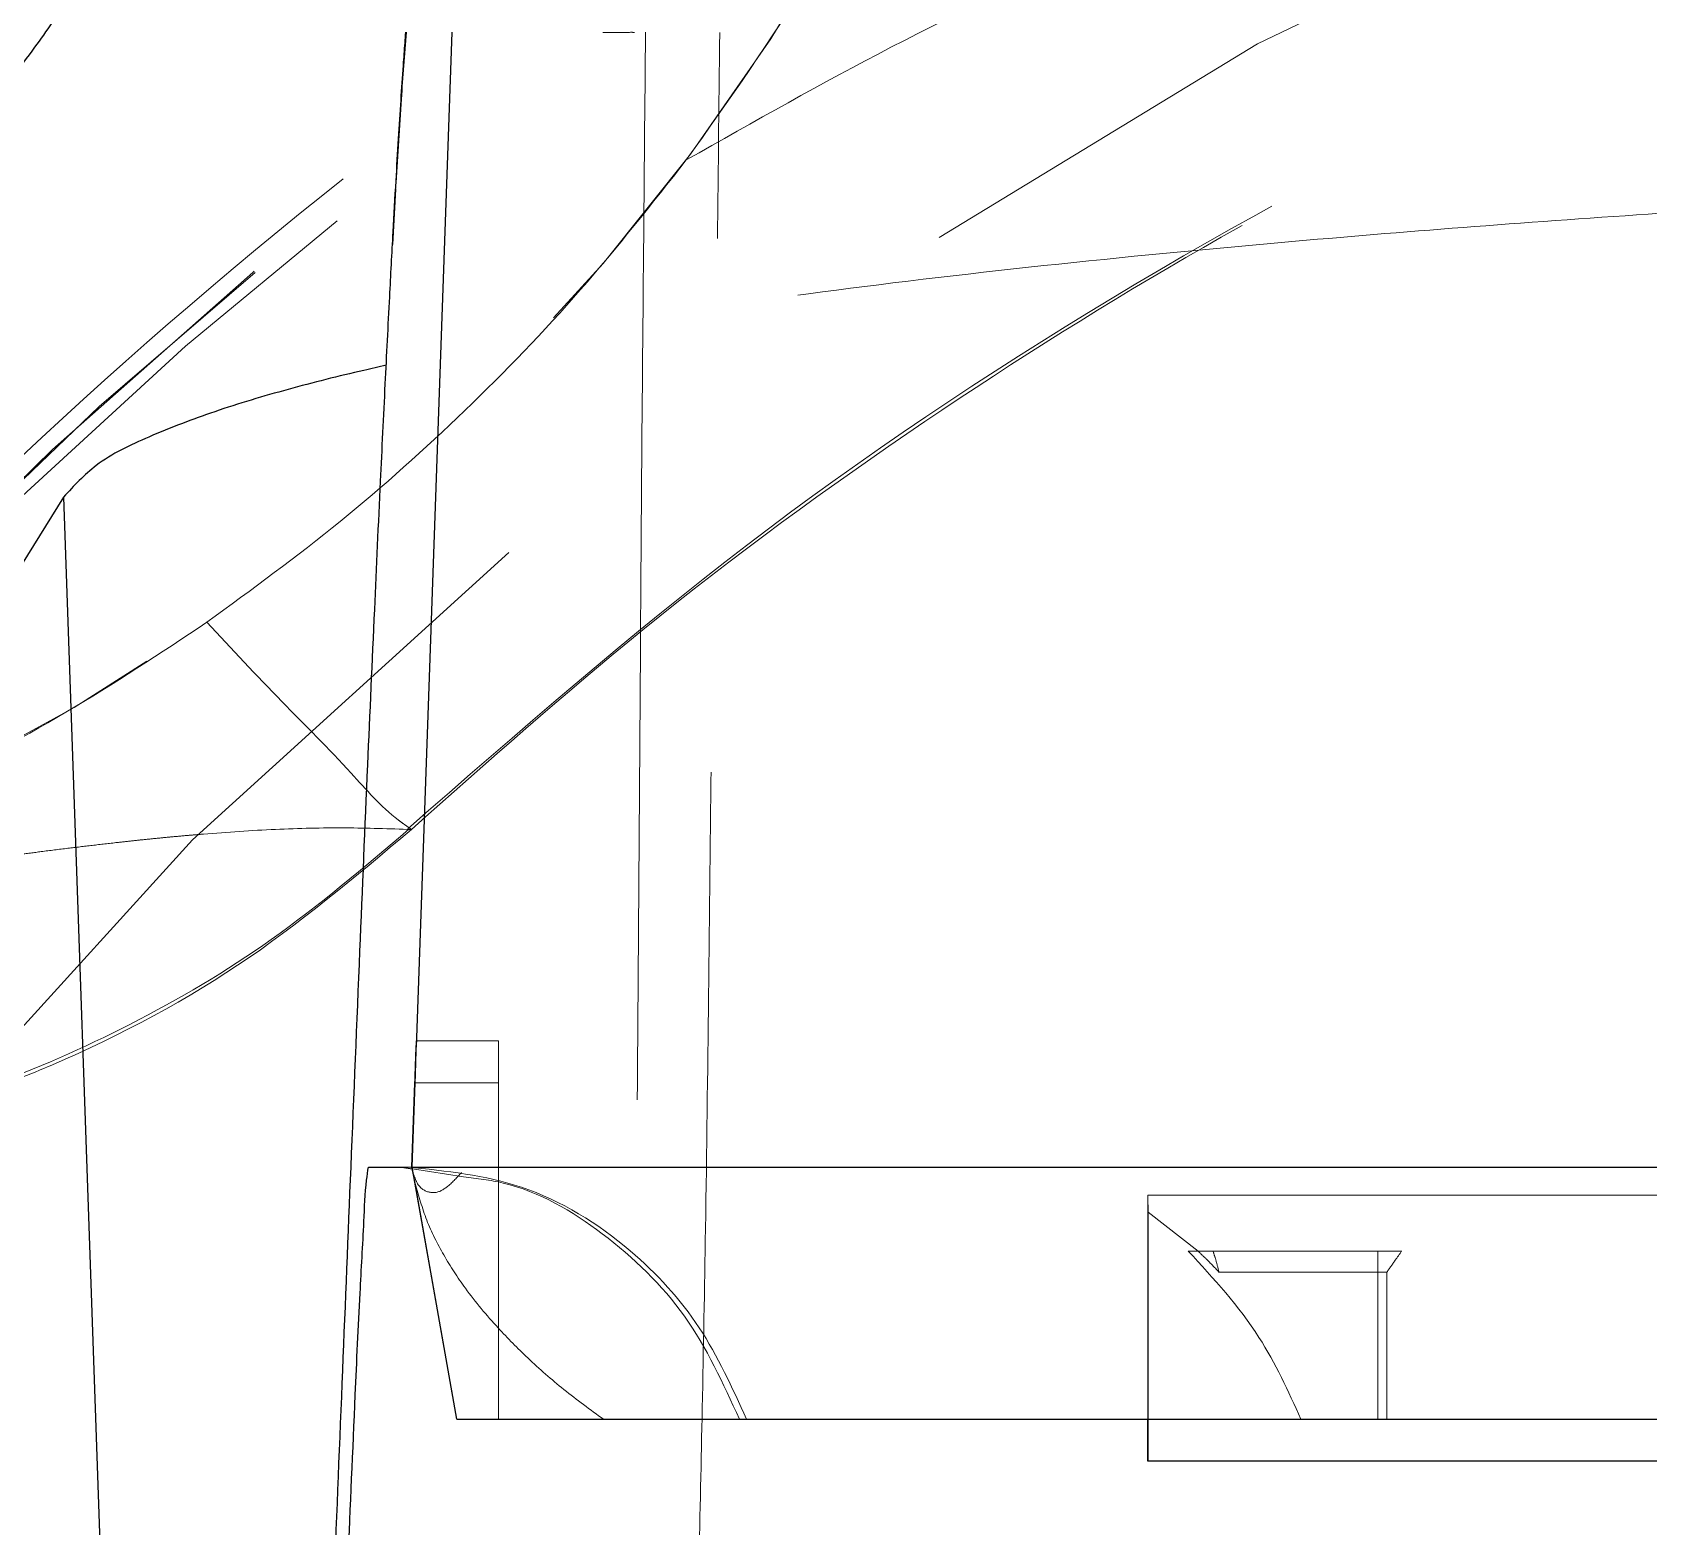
# Model space of a CAD drawing. Header units: millimetres. Extents: x 126 to 938, y 244 to 707.
# Drawn here: x 708.394 to 710.317, y 564.259 to 566.037 of the extents above; entities that cross this region are included whole.
import ezdxf

# ---------------------------------------------------------------- set-up
doc = ezdxf.new("R2010")
doc.units = ezdxf.units.MM
doc.linetypes.add('HIDDEN', pattern=[1.905, 1.27, -0.635])

msp = doc.modelspace()

# ---------------------------------------------------------------- linework, layer by layer
at = {"color": 7, "linetype": 'Continuous', "lineweight": 25}
for p, q in [((708.8932, 566.0373), (708.851, 564.83)), ((708.8264, 565.8508), (708.8228, 565.7848)), ((708.4313, 565.4844), (708.3362, 565.3314)), ((708.4313, 565.4844), (708.4818, 564.0355)), ((708.849, 564.7873), (708.8455, 564.6873)), ((708.849, 564.7873), (708.8498, 564.7873)), ((708.794, 564.6873), (708.8335, 564.6873)), ((708.8335, 564.6873), (708.8466, 564.6852)), ((708.8463, 564.6873), (716.0727, 564.6873)), ((708.8992, 564.3873), (716.0486, 564.3873)), ((709.7214, 564.3373), (709.7214, 564.3873)), ((709.7217, 564.3373), (709.7217, 564.3873)), ((709.7217, 564.3373), (709.7214, 564.3373)), ((710.3431, 564.3373), (709.7217, 564.3373))]:
    msp.add_line(p, q, dxfattribs=at)
at = {"color": 7, "linetype": 'HIDDEN', "lineweight": 18}
for p, q in [((709.1082, 566.0372), (709.1105, 566.0372)), ((708.8369, 565.0948), (708.836, 565.0955)), ((708.8452, 565.0888), (708.8369, 565.0948)), ((708.8511, 564.8373), (708.9487, 564.8373)), ((708.9487, 564.7873), (708.9487, 564.8373)), ((708.9487, 564.8373), (708.9487, 564.7873)), ((708.8498, 564.7873), (708.9487, 564.7873)), ((708.8498, 564.7873), (708.9487, 564.7873)), ((708.9487, 564.3873), (708.9487, 564.7873)), ((708.9487, 564.7873), (708.9487, 564.3873)), ((708.794, 564.6873), (710.9962, 564.6873)), ((708.8335, 564.6873), (708.8455, 564.6873)), ((708.8405, 564.6873), (708.8335, 564.6873)), ((715.5466, 564.6873), (708.8405, 564.6873)), ((708.8455, 564.6873), (708.8498, 564.6675)), ((708.8466, 564.6852), (708.9074, 564.6756)), ((708.8498, 564.6675), (708.8992, 564.3873)), ((709.7214, 564.3873), (709.7214, 564.6537)), ((709.7217, 564.3873), (709.7217, 564.6336)), ((709.7812, 564.5873), (709.7217, 564.6336)), ((709.9952, 564.5873), (709.7696, 564.5873)), ((709.7696, 564.5873), (709.7812, 564.5873)), ((709.7812, 564.5873), (709.7989, 564.5873)), ((709.7989, 564.5873), (710.0235, 564.5873)), ((709.9952, 564.5873), (710.0235, 564.5873)), ((709.9952, 564.5873), (709.9952, 564.3873)), ((710.0058, 564.5623), (709.806, 564.5623)), ((710.0058, 564.5623), (710.0058, 564.3873)), ((708.9487, 564.3873), (708.8992, 564.3873)), ((709.0737, 564.3873), (708.8992, 564.3873)), ((708.8992, 564.3873), (708.9487, 564.3873)), ((709.2355, 564.3873), (709.0738, 564.3873)), ((709.2438, 564.3873), (709.2355, 564.3873)), ((709.9036, 564.3873), (709.2438, 564.3873)), ((709.9952, 564.3873), (709.9036, 564.3873)), ((709.9952, 564.3873), (710.0058, 564.3873)), ((710.3431, 564.3873), (710.0058, 564.3873)), ((709.7214, 564.3373), (710.7239, 564.3373))]:
    msp.add_line(p, q, dxfattribs=at)
at = {"color": 7, "linetype": 'HIDDEN', "lineweight": 18, "flags": 128}
for points in [[(708.8269, 565.8585), (708.8268, 565.8568), (708.8264, 565.8508)], [(709.7214, 564.6537), (710.0299, 564.6537), (710.3653, 564.6537), (710.7239, 564.6537)]]:
    msp.add_lwpolyline(points, dxfattribs=at)
at = {"color": 7, "linetype": 'Continuous', "lineweight": 25, "flags": 128}
for points in [[(708.8463, 564.6873), (708.8482, 564.7433), (708.8498, 564.7873)], [(708.8992, 564.3873), (708.8696, 564.5553), (708.8463, 564.6873)]]:
    msp.add_lwpolyline(points, dxfattribs=at)
at = {"color": 7, "linetype": 'HIDDEN', "lineweight": 18}
for centre, radius, start, end in [((712.4737, 561.1873), 5.95, 93.19163, 145.36907), ((712.4737, 561.1873), 5.95, 93.19166, 142.23595), ((712.4737, 561.1873), 5.9353, 91.99984, 140.13637), ((712.4737, 561.1873), 5.5, 90, 270), ((712.4737, 561.1873), 5.5, 90, 270), ((707.1737, 567.3873), 2.5, 273.7779, 334.8558)]:
    msp.add_arc(centre, radius, start, end, dxfattribs=at)
for points, knots in [([(706.5085, 561.4814), (706.5222, 561.6625), (706.5498, 562.0248), (706.6537, 562.5608), (706.8027, 563.0857), (707.0002, 563.595), (707.2417, 564.0816), (707.5251, 564.5419), (707.8471, 564.9727), (708.2069, 565.3734), (708.6047, 565.743), (709.0381, 566.0776), (709.5069, 566.375), (710.0122, 566.6328), (710.5536, 566.8455), (711.1214, 567.0039), (711.7015, 567.1084), (712.0913, 567.131), (712.2862, 567.1424)], [0, 0, 0, 0, 0.061266, 0.122548, 0.183855, 0.245202, 0.306595, 0.366948, 0.427369, 0.487864, 0.548446, 0.610364, 0.67239, 0.735529, 0.801529, 0.86833, 0.934165, 1, 1, 1, 1]), ([(711.6232, 566.4318), (711.5484, 566.4186), (711.4025, 566.3928), (711.1858, 566.3431), (710.9777, 566.2873), (710.7762, 566.2246), (710.5744, 566.1535), (710.3599, 566.0681), (710.0924, 565.9473), (709.7852, 565.7857), (709.4462, 565.5733), (709.1305, 565.3423), (708.9358, 565.1693), (708.8452, 565.0888)], [0, 0, 0, 0, 0.072761, 0.142061, 0.212988, 0.279334, 0.34431, 0.418057, 0.500585, 0.625552, 0.750448, 0.883831, 1, 1, 1, 1]), ([(708.841, 565.0898), (708.973, 565.2051), (709.237, 565.4357), (709.6751, 565.728), (710.1379, 565.9787), (710.624, 566.1808), (711.1052, 566.3335), (711.428, 566.3948), (711.5784, 566.4234)], [0, 0, 0, 0, 0.170166, 0.340315, 0.510551, 0.6809, 0.851303, 1, 1, 1, 1]), ([(709.1723, 565.8854), (709.253, 565.9311), (709.4167, 566.0239), (709.7292, 566.1713), (709.9665, 566.2577), (710.114, 566.3115)], [0, 0, 0, 0, 0.268494, 0.545447, 1, 1, 1, 1]), ([(709.1723, 565.8854), (709.2232, 565.957), (709.314, 566.0847), (709.3859, 566.2238), (709.4176, 566.285)], [0, 0, 0, 0, 0.560019, 1, 1, 1, 1]), ([(709.1082, 566.0373), (709.1023, 566.0372), (709.0905, 566.0369), (709.0787, 566.0371), (709.0728, 566.0371)], [0, 0, 0, 0, 0.496822, 1, 1, 1, 1]), ([(709.1237, 566.0373), (709.123, 565.9508), (709.1214, 565.769), (709.1188, 565.4868), (709.1171, 565.1917), (709.1148, 564.8972), (709.1132, 564.6298), (709.1108, 564.397), (709.1086, 564.2057), (709.1065, 564.0578), (709.1044, 563.9547), (709.1038, 563.9006), (709.1022, 563.8763), (709.1019, 563.8718)], [0, 0, 0, 0, 0.119757, 0.251936, 0.390876, 0.528555, 0.65994, 0.761369, 0.851059, 0.924987, 0.966266, 0.993828, 1, 1, 1, 1]), ([(709.1763, 563.8876), (709.1765, 563.8886), (709.1787, 563.8985), (709.1784, 563.9278), (709.1816, 563.9839), (709.1836, 564.0824), (709.1877, 564.2243), (709.1915, 564.4091), (709.1957, 564.6352), (709.1989, 564.8962), (709.202, 565.1856), (709.2052, 565.4791), (709.2091, 565.7638), (709.2111, 565.9488), (709.212, 566.0372)], [0, 0, 0, 0, 0.001502, 0.014183, 0.040486, 0.080072, 0.151499, 0.238712, 0.337908, 0.467027, 0.602824, 0.741808, 0.87657, 1, 1, 1, 1]), ([(708.6019, 565.3354), (708.6555, 565.3745), (708.7625, 565.4527), (708.9105, 565.5859), (709.0491, 565.7289), (709.1312, 565.8333), (709.1723, 565.8854)], [0, 0, 0, 0, 0.24998, 0.499503, 0.749671, 1, 1, 1, 1]), ([(712.4737, 565.8873), (712.3526, 565.8869), (712.1105, 565.8862), (711.749, 565.8808), (711.3914, 565.8722), (711.0763, 565.8612), (710.8037, 565.8492), (710.5726, 565.8371), (710.3463, 565.8233), (710.1259, 565.8078), (709.9129, 565.7905), (709.6776, 565.7687), (709.4241, 565.741), (709.2203, 565.7135), (709.0939, 565.6938), (709.0388, 565.6846), (708.9852, 565.6753), (708.9334, 565.6657), (708.8834, 565.6558), (708.8442, 565.6477), (708.8218, 565.6426), (708.8153, 565.6411)], [0, 0, 0, 0, 0.098988, 0.197739, 0.295434, 0.391239, 0.455281, 0.518408, 0.580284, 0.640568, 0.698899, 0.754915, 0.833577, 0.90726, 0.922886, 0.938118, 0.952931, 0.967294, 0.98118, 0.994563, 1, 1, 1, 1]), ([(707.8874, 564.9913), (707.9506, 565.0117), (708.0769, 565.0525), (708.2594, 565.1328), (708.4359, 565.2254), (708.5466, 565.2987), (708.6019, 565.3354)], [0, 0, 0, 0, 0.2498631, 0.4999947, 0.7501518, 1, 1, 1, 1]), ([(708.836, 565.0955), (708.8339, 565.0971), (708.8104, 565.1141), (708.7654, 565.1667), (708.688, 565.2432), (708.6315, 565.3037), (708.6019, 565.3354)], [0, 0, 0, 0, 0.02365, 0.258984, 0.612954, 1, 1, 1, 1]), ([(708.8452, 565.0888), (708.7782, 565.0323), (708.643, 564.9184), (708.4582, 564.8231), (708.3203, 564.7697), (708.2363, 564.7428), (708.1511, 564.721), (708.0645, 564.7042), (707.9724, 564.6916), (707.909, 564.6881), (707.8752, 564.6863)], [0, 0, 0, 0, 0.244633, 0.493509, 0.576443, 0.658473, 0.740215, 0.822299, 0.90535, 1, 1, 1, 1]), ([(707.8786, 564.6923), (707.9172, 564.6945), (707.9929, 564.6988), (708.107, 564.7165), (708.2229, 564.7431), (708.3598, 564.7868), (708.5152, 564.8553), (708.6857, 564.9559), (708.789, 565.0438), (708.8423, 565.0892)], [0, 0, 0, 0, 0.109061, 0.213723, 0.324916, 0.444122, 0.618315, 0.802754, 1, 1, 1, 1]), ([(708.8452, 565.0888), (708.8191, 565.0897), (708.7652, 565.0915), (708.6826, 565.0895), (708.6213, 565.0854), (708.5825, 565.0821), (708.5668, 565.0807), (708.5501, 565.0791), (708.5327, 565.0774), (708.5144, 565.0755), (708.4919, 565.073), (708.4658, 565.07), (708.4356, 565.0664), (708.4067, 565.0628), (708.3807, 565.0593), (708.3603, 565.0566), (708.3454, 565.0545), (708.3373, 565.0534), (708.3342, 565.053)], [0, 0, 0, 0, 0.153002, 0.315143, 0.482805, 0.51204, 0.54292, 0.575453, 0.609635, 0.64548, 0.682991, 0.742009, 0.798994, 0.860968, 0.912109, 0.952356, 0.981664, 1, 1, 1, 1]), ([(708.8405, 564.6873), (708.8867, 564.6825), (708.9831, 564.6725), (709.103, 564.5979), (709.1931, 564.4997), (709.2269, 564.4247), (709.2438, 564.3873)], [0, 0, 0, 0, 0.258576, 0.539744, 0.770296, 1, 1, 1, 1]), ([(708.9048, 564.6807), (708.8997, 564.6751), (708.891, 564.6653), (708.8745, 564.6546), (708.854, 564.6603), (708.8496, 564.6733), (708.847, 564.6809)], [0, 0, 0, 0, 0.291365, 0.505525, 0.712375, 1, 1, 1, 1]), ([(708.8498, 564.6675), (708.8539, 564.6529), (708.8622, 564.6234), (708.8832, 564.5819), (708.9114, 564.5387), (708.9454, 564.498), (708.9849, 564.4581), (709.0267, 564.4215), (709.0579, 564.3987), (709.0738, 564.3871)], [0, 0, 0, 0, 0.124154, 0.250044, 0.378722, 0.54626, 0.683144, 0.83906, 1, 1, 1, 1]), ([(708.9074, 564.6756), (708.9233, 564.6737), (708.9831, 564.6665), (709.0776, 564.6105), (709.1774, 564.5147), (709.2161, 564.4297), (709.2355, 564.3873)], [0, 0, 0, 0, 0.10406, 0.393534, 0.696681, 1, 1, 1, 1]), ([(709.7217, 564.6336), (709.7217, 564.6376), (709.7216, 564.6442), (709.7215, 564.6509), (709.7214, 564.6537)], [0, 0, 0, 0, 0.5882095, 1, 1, 1, 1]), ([(709.7696, 564.5873), (709.7998, 564.5545), (709.8548, 564.4946), (709.8884, 564.4207), (709.9036, 564.3873)], [0, 0, 0, 0, 0.547944, 1, 1, 1, 1]), ([(709.806, 564.5623), (709.8015, 564.5671), (709.7934, 564.5756), (709.7849, 564.5837), (709.7812, 564.5873)], [0, 0, 0, 0, 0.563014, 1, 1, 1, 1]), ([(709.806, 564.5623), (709.8049, 564.567), (709.8029, 564.5755), (709.8001, 564.5837), (709.7989, 564.5873)], [0, 0, 0, 0, 0.56459, 1, 1, 1, 1]), ([(710.0058, 564.5623), (710.0091, 564.5669), (710.015, 564.5753), (710.0209, 564.5836), (710.0235, 564.5873)], [0, 0, 0, 0, 0.559713, 1, 1, 1, 1])]:
    msp.add_open_spline(points, degree=3, knots=knots, dxfattribs=at)
at = {"color": 7, "linetype": 'Continuous', "lineweight": 25}
for points, knots in [([(708.4381, 566.0784), (708.4246, 566.0586), (708.3943, 566.0143), (708.3393, 565.9449), (708.2734, 565.8647), (708.1676, 565.7395), (708.019, 565.5647), (707.8296, 565.3338), (707.633, 565.0791), (707.4375, 564.8049), (707.2489, 564.5148), (707.0511, 564.1768), (706.8543, 563.7899), (706.6727, 563.3517), (706.5247, 562.9007), (706.4117, 562.4378), (706.3319, 561.966), (706.3092, 561.6476), (706.2979, 561.4884)], [0, 0, 0, 0, 0.013894, 0.031123, 0.051326, 0.074105, 0.126206, 0.184391, 0.24733, 0.312791, 0.379718, 0.447963, 0.539842, 0.631314, 0.722808, 0.814932, 0.907459, 1, 1, 1, 1]), ([(708.7734, 564.6873), (708.7769, 564.773), (708.7834, 564.9325), (708.7928, 565.1536), (708.801, 565.3398), (708.8079, 565.4909), (708.8139, 565.6149), (708.8189, 565.7138), (708.8232, 565.7944), (708.8267, 565.8571), (708.8299, 565.9094), (708.8328, 565.9551), (708.835, 565.9887), (708.8367, 566.0115), (708.8376, 566.0246), (708.8383, 566.0331), (708.8386, 566.0373)], [0, 0, 0, 0, 0.190553, 0.354227, 0.491185, 0.604197, 0.689962, 0.766832, 0.823929, 0.869048, 0.906329, 0.940225, 0.97074, 0.981082, 0.990832, 1, 1, 1, 1]), ([(708.839, 566.0373), (708.8369, 566.0108), (708.8322, 565.9513), (708.8288, 565.8916), (708.8269, 565.8585)], [0, 0, 0, 0, 0.444589, 1, 1, 1, 1]), ([(708.8153, 565.6411), (708.8064, 565.6391), (708.7673, 565.6304), (708.6989, 565.6131), (708.613, 565.5878), (708.5367, 565.5583), (708.4723, 565.5285), (708.4437, 565.4977), (708.4313, 565.4844)], [0, 0, 0, 0, 0.0647105, 0.2859443, 0.5028436, 0.7024295, 0.8713955, 1, 1, 1, 1]), ([(708.8511, 564.8373), (708.851, 564.8358), (708.8505, 564.8297), (708.8502, 564.8184), (708.8495, 564.8032), (708.8492, 564.7926), (708.849, 564.7873)], [0, 0, 0, 0, 0.0890619, 0.3666164, 0.6765305, 1, 1, 1, 1]), ([(708.851, 564.83), (708.8511, 564.832), (708.8512, 564.8344), (708.8511, 564.8368), (708.8511, 564.8373)], [0, 0, 0, 0, 0.802618, 1, 1, 1, 1]), ([(708.8498, 564.7873), (708.8499, 564.7917), (708.8502, 564.8001), (708.8505, 564.8119), (708.8508, 564.8217), (708.8509, 564.8275), (708.851, 564.83)], [0, 0, 0, 0, 0.3107494, 0.5908125, 0.8240428, 1, 1, 1, 1]), ([(708.0672, 564.74), (708.0872, 564.7162), (708.1344, 564.6601), (708.1858, 564.5492), (708.2428, 564.422), (708.2953, 564.2993), (708.3441, 564.1934), (708.3884, 564.1164), (708.4284, 564.0546), (708.4664, 564.041), (708.4818, 564.0355)], [0, 0, 0, 0, 0.1119822, 0.2637299, 0.4383404, 0.6165697, 0.7464368, 0.8574721, 0.9422337, 1, 1, 1, 1]), ([(708.7278, 563.5756), (708.7299, 563.6236), (708.7353, 563.7488), (708.7437, 563.9544), (708.7535, 564.1964), (708.7634, 564.4417), (708.7701, 564.6066), (708.7734, 564.6873)], [0, 0, 0, 0, 0.129569, 0.337881, 0.554953, 0.782392, 1, 1, 1, 1]), ([(708.7462, 563.5961), (708.7478, 563.6408), (708.7524, 563.7695), (708.7603, 563.9765), (708.7693, 564.2052), (708.7773, 564.3902), (708.7833, 564.5254), (708.7884, 564.6105), (708.7903, 564.6607), (708.7933, 564.6821), (708.794, 564.6873)], [0, 0, 0, 0, 0.123009, 0.353621, 0.569004, 0.751409, 0.862351, 0.940622, 0.985735, 1, 1, 1, 1])]:
    msp.add_open_spline(points, degree=3, knots=knots, dxfattribs=at)

doc.saveas('drawing.dxf')
